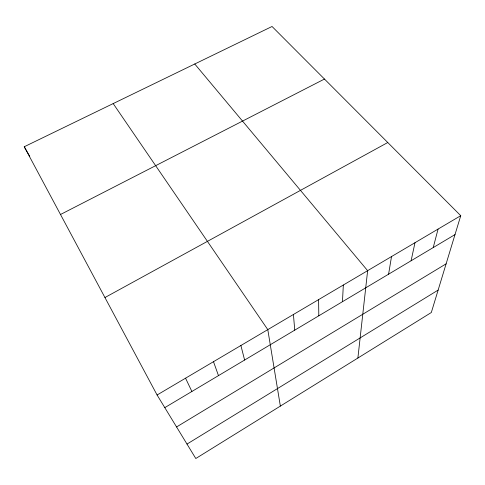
<?xml version="1.0" encoding="UTF-8"?>
<svg xmlns="http://www.w3.org/2000/svg" width="485" height="485" viewBox="0 0 485 485"><rect width="100%" height="100%" fill="white"/><g stroke="black" fill="none" stroke-linecap="round" stroke-linejoin="round"><path stroke-width="0.73" d="M342.465 301.694L343.332 285.022M357.888 358.033L367.636 270.672L194.758 63.99M388.594 274.189L391.516 256.565M411.098 260.772L414.99 242.706M433.226 247.574L438.064 229.084M460.75 215.686L431.317 312.516L195.801 458.513L157.085 394.996L24.25 146.743L272.043 26.487L460.75 215.686L157.085 394.996M186.998 444.078L438.131 290.097M176.564 426.958L446.115 263.828M164.791 407.636L455.003 234.588M104.942 297.541L387.776 142.517M60.504 214.497L324.471 79.049M113.181 103.584L267.793 329.624L280.354 406.097M24.25 146.743L29.773 156.364M185.555 378.185L191.884 391.486M213.491 361.695L218.486 375.62M240.893 345.508L244.616 360.04M293.425 314.492L294.747 330.146M318.603 299.627L318.809 315.802"/></g></svg>
